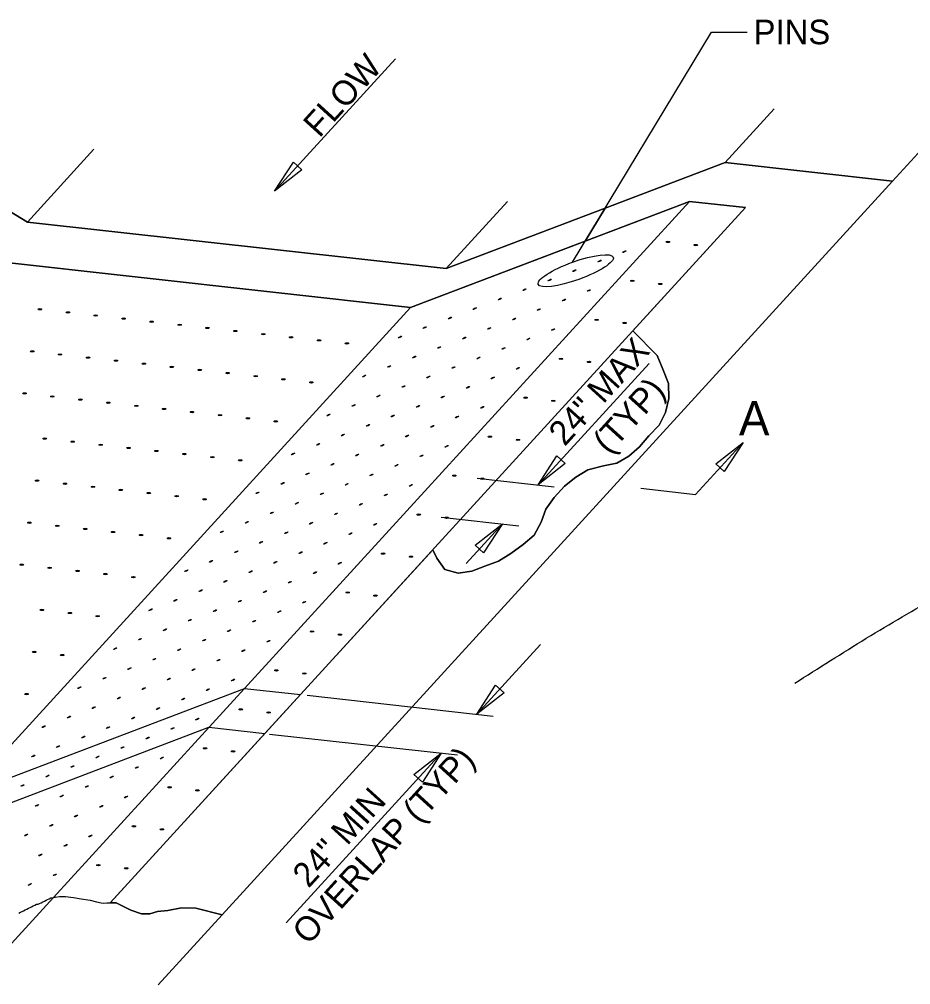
# Model space of a CAD drawing. Extents: x 1.1 to 17.1, y 0.6 to 10.3.
# Drawn here: x 5.066 to 8.331, y 6.593 to 10.129 of the extents above; entities that cross this region are included whole.
import ezdxf

# ---------------------------------------------------------------- set-up
doc = ezdxf.new("R2010")
doc.units = 0
for name, color, linetype in [('SD_P_Center Lines', 7, 'Continuous'), ('SD_P_Dimension Lines', 7, 'Continuous'), ('SD_P_Dimension Text', 7, 'Continuous'), ('SD_P_Prop Hidden Lines', 7, 'Continuous'), ('SD_P_Prop Object Lines', 7, 'Continuous'), ('SD_P_Shading', 7, 'Continuous'), ('SD_X_Exist Object Lines', 7, 'Continuous')]:
    doc.layers.add(name, color=color, linetype=linetype)

msp = doc.modelspace()

# ---------------------------------------------------------------- linework, layer by layer
at = {"layer": 'SD_P_Center Lines'}
for p, q in [((6.7433, 8.4483), (7.0255, 8.4169)), ((6.6115, 8.3057), (6.8952, 8.2742))]:
    msp.add_line(p, q, dxfattribs=at)
at = {"layer": 'SD_P_Dimension Lines'}
for p, q in [((7.0926, 9.2399), (7.6008, 10.0828)), ((7.6008, 10.0828), (7.7321, 10.0828)), ((6.001, 9.4993), (6.4442, 9.9844)), ((6.9659, 8.4235), (7.3723, 8.8683)), ((7.5428, 8.3889), (7.7168, 8.5793)), ((7.3418, 8.4113), (7.5428, 8.3889)), ((6.7032, 8.1359), (6.8355, 8.2808)), ((6.7416, 7.5838), (6.9752, 7.8395)), ((6.1203, 7.6529), (6.8012, 7.5771)), ((5.9822, 7.5111), (6.6708, 7.4344)), ((6.043, 6.8192), (6.6112, 7.4411))]:
    msp.add_line(p, q, dxfattribs=at)
for points in [[(6.1006, 9.5775), (6.001, 9.4993), (6.0699, 9.6056)], [(7.6171, 8.501), (7.7168, 8.5793), (7.6478, 8.473)], [(7.0656, 8.5017), (6.9659, 8.4235), (7.0349, 8.5298)], [(6.7359, 8.2025), (6.8355, 8.2808), (6.7666, 8.1745)], [(6.8413, 7.662), (6.7416, 7.5838), (6.8105, 7.6901)], [(6.5115, 7.3628), (6.6112, 7.4411), (6.5422, 7.3348)]]:
    msp.add_lwpolyline(points, close=True, dxfattribs=at)
msp.add_lwpolyline([(6.5803, 8.1863), (6.5948, 8.1552), (6.6239, 8.114), (6.6737, 8.1003), (6.7234, 8.1072), (6.7714, 8.126), (6.8211, 8.1449), (6.8657, 8.1724), (6.912, 8.205), (6.9515, 8.2393), (6.9772, 8.2873), (6.9943, 8.3353), (7.0252, 8.3782), (7.0629, 8.4194), (7.1041, 8.452), (7.1487, 8.4794), (7.2053, 8.4932), (7.255, 8.5035), (7.2979, 8.5292), (7.3373, 8.5635), (7.3716, 8.603), (7.4093, 8.6424), (7.4333, 8.6887), (7.4453, 8.7402), (7.4436, 8.7951), (7.4231, 8.8483), (7.4025, 8.898), (7.3127, 8.9879)], dxfattribs=at)
msp.add_ellipse((7.1041, 9.2083), major_axis=(-0.1375, -0.0497), ratio=0.230025, dxfattribs=at)
at = {"layer": 'SD_P_Prop Hidden Lines'}
for p, q in [((4.8689, 7.2895), (5.8911, 7.6784)), ((5.8911, 7.6784), (6.0955, 7.6557))]:
    msp.add_line(p, q, dxfattribs=at)
at = {"layer": 'SD_P_Prop Object Lines'}
for p, q in [((4.0735, 10.0031), (5.0957, 9.3866)), ((6.629, 9.216), (7.6512, 9.605)), ((7.6512, 9.605), (8.2645, 9.5367)), ((5.8085, 6.8485), (8.2645, 9.5367)), ((6.4986, 9.0733), (7.5208, 9.4622)), ((7.5208, 9.4622), (7.7252, 9.4395)), ((5.3983, 6.8926), (7.7252, 9.4395)), ((5.0957, 9.3866), (6.629, 9.216)), ((4.9653, 9.2439), (6.4986, 9.0733)), ((4.7385, 7.1468), (5.7607, 7.5357)), ((5.7607, 7.5357), (5.9651, 7.513))]:
    msp.add_line(p, q, dxfattribs=at)
for centre, major_axis, ratio in [((7.4415, 9.3139), (0.00671, 0), 0.349015), ((7.5438, 9.3025), (0.00671, 0), 0.349015), ((7.2825, 9.2785), (0.00604, 0.00291), 0.184849), ((7.1911, 9.2437), (0.00604, 0.00291), 0.184849), ((7.0997, 9.2089), (0.00604, 0.00291), 0.184849), ((7.0082, 9.1741), (0.00604, 0.00291), 0.184849), ((7.3112, 9.1712), (0.00671, 0), 0.349015), ((7.4134, 9.1598), (0.00671, 0), 0.349015), ((6.9168, 9.1393), (0.00604, 0.00291), 0.184849), ((7.1521, 9.1358), (0.00604, 0.00291), 0.184849), ((6.8254, 9.1045), (0.00604, 0.00291), 0.184849), ((7.0607, 9.101), (0.00604, 0.00291), 0.184849), ((5.1416, 9.0671), (0.00671, 0), 0.349015), ((5.2438, 9.0557), (0.00671, 0), 0.349015), ((6.7339, 9.0697), (0.00604, 0.00291), 0.184849), ((6.9693, 9.0662), (0.00604, 0.00291), 0.184849), ((5.346, 9.0443), (0.00671, 0), 0.349015), ((5.4482, 9.033), (0.00671, 0), 0.349015), ((5.5505, 9.0216), (0.00671, 0), 0.349015), ((6.6425, 9.035), (0.00604, 0.00291), 0.184849), ((6.8778, 9.0314), (0.00604, 0.00291), 0.184849), ((7.1808, 9.0284), (0.00671, 0), 0.349015), ((7.283, 9.0171), (0.00671, 0), 0.349015), ((5.6527, 9.0102), (0.00671, 0), 0.349015), ((5.7549, 8.9988), (0.00671, 0), 0.349015), ((5.8571, 8.9875), (0.00671, 0), 0.349015), ((6.5511, 9.0002), (0.00604, 0.00291), 0.184849), ((6.7864, 8.9966), (0.00604, 0.00291), 0.184849), ((7.0218, 8.9931), (0.00604, 0.00291), 0.184849), ((5.9593, 8.9761), (0.00671, 0), 0.349015), ((6.0616, 8.9647), (0.00671, 0), 0.349015), ((6.1638, 8.9533), (0.00671, 0), 0.349015), ((6.4597, 8.9654), (0.00604, 0.00291), 0.184849), ((6.695, 8.9618), (0.00604, 0.00291), 0.184849), ((6.9303, 8.9583), (0.00604, 0.00291), 0.184849), ((5.1134, 8.913), (0.00671, 0), 0.349015), ((6.266, 8.942), (0.00671, 0), 0.349015), ((6.6036, 8.927), (0.00604, 0.00291), 0.184849), ((6.8389, 8.9235), (0.00604, 0.00291), 0.184849), ((5.2156, 8.9016), (0.00671, 0), 0.349015), ((5.3179, 8.8903), (0.00671, 0), 0.349015), ((5.4201, 8.8789), (0.00671, 0), 0.349015), ((6.5121, 8.8922), (0.00604, 0.00291), 0.184849), ((6.7475, 8.8887), (0.00604, 0.00291), 0.184849), ((7.0504, 8.8857), (0.00671, 0), 0.349015), ((5.5223, 8.8675), (0.00671, 0), 0.349015), ((5.6245, 8.8561), (0.00671, 0), 0.349015), ((5.7267, 8.8448), (0.00671, 0), 0.349015), ((6.4207, 8.8575), (0.00604, 0.00291), 0.184849), ((6.656, 8.8539), (0.00604, 0.00291), 0.184849), ((6.8914, 8.8504), (0.00604, 0.00291), 0.184849), ((7.1526, 8.8744), (0.00671, 0), 0.349015), ((5.829, 8.8334), (0.00671, 0), 0.349015), ((5.9312, 8.822), (0.00671, 0), 0.349015), ((6.0334, 8.8106), (0.00671, 0), 0.349015), ((6.3293, 8.8227), (0.00604, 0.00291), 0.184849), ((6.5646, 8.8191), (0.00604, 0.00291), 0.184849), ((6.7999, 8.8156), (0.00604, 0.00291), 0.184849), ((6.1356, 8.7993), (0.00671, 0), 0.349015), ((6.4732, 8.7843), (0.00604, 0.00291), 0.184849), ((6.7085, 8.7808), (0.00604, 0.00291), 0.184849), ((5.0853, 8.7589), (0.00671, 0), 0.349015), ((5.1875, 8.7476), (0.00671, 0), 0.349015), ((5.2897, 8.7362), (0.00671, 0), 0.349015), ((6.3818, 8.7495), (0.00604, 0.00291), 0.184849), ((6.6171, 8.746), (0.00604, 0.00291), 0.184849), ((6.92, 8.743), (0.00671, 0), 0.349015), ((5.3919, 8.7248), (0.00671, 0), 0.349015), ((5.4941, 8.7134), (0.00671, 0), 0.349015), ((5.5964, 8.7021), (0.00671, 0), 0.349015), ((6.2903, 8.7148), (0.00604, 0.00291), 0.184849), ((6.5257, 8.7112), (0.00604, 0.00291), 0.184849), ((6.761, 8.7077), (0.00604, 0.00291), 0.184849), ((7.0222, 8.7317), (0.00671, 0), 0.349015), ((5.6986, 8.6907), (0.00671, 0), 0.349015), ((5.8008, 8.6793), (0.00671, 0), 0.349015), ((5.903, 8.6679), (0.00671, 0), 0.349015), ((6.1989, 8.68), (0.00604, 0.00291), 0.184849), ((6.4342, 8.6764), (0.00604, 0.00291), 0.184849), ((6.6696, 8.6729), (0.00604, 0.00291), 0.184849), ((6.0052, 8.6565), (0.00671, 0), 0.349015), ((6.3428, 8.6416), (0.00604, 0.00291), 0.184849), ((6.5781, 8.6381), (0.00604, 0.00291), 0.184849), ((5.1593, 8.5935), (0.00671, 0), 0.349015), ((6.2514, 8.6068), (0.00604, 0.00291), 0.184849), ((6.4867, 8.6033), (0.00604, 0.00291), 0.184849), ((6.7896, 8.6003), (0.00671, 0), 0.349015), ((5.2615, 8.5821), (0.00671, 0), 0.349015), ((5.3638, 8.5707), (0.00671, 0), 0.349015), ((5.466, 8.5593), (0.00671, 0), 0.349015), ((6.1599, 8.572), (0.00604, 0.00291), 0.184849), ((6.3953, 8.5685), (0.00604, 0.00291), 0.184849), ((6.6306, 8.565), (0.00604, 0.00291), 0.184849), ((6.8919, 8.589), (0.00671, 0), 0.349015), ((5.5682, 8.548), (0.00671, 0), 0.349015), ((5.6704, 8.5366), (0.00671, 0), 0.349015), ((5.7726, 8.5252), (0.00671, 0), 0.349015), ((6.0685, 8.5373), (0.00604, 0.00291), 0.184849), ((6.3038, 8.5337), (0.00604, 0.00291), 0.184849), ((6.5392, 8.5302), (0.00604, 0.00291), 0.184849), ((5.8749, 8.5138), (0.00671, 0), 0.349015), ((6.2124, 8.4989), (0.00604, 0.00291), 0.184849), ((6.4478, 8.4954), (0.00604, 0.00291), 0.184849), ((6.121, 8.4641), (0.00604, 0.00291), 0.184849), ((6.3563, 8.4606), (0.00604, 0.00291), 0.184849), ((6.6593, 8.4576), (0.00671, 0), 0.349015), ((5.1312, 8.4394), (0.00671, 0), 0.349015), ((5.2334, 8.428), (0.00671, 0), 0.349015), ((5.3356, 8.4166), (0.00671, 0), 0.349015), ((6.0296, 8.4293), (0.00604, 0.00291), 0.184849), ((6.2649, 8.4258), (0.00604, 0.00291), 0.184849), ((6.5002, 8.4222), (0.00604, 0.00291), 0.184849), ((6.7615, 8.4462), (0.00671, 0), 0.349015), ((5.4378, 8.4053), (0.00671, 0), 0.349015), ((5.54, 8.3939), (0.00671, 0), 0.349015), ((5.6423, 8.3825), (0.00671, 0), 0.349015), ((5.9381, 8.3946), (0.00604, 0.00291), 0.184849), ((6.1735, 8.391), (0.00604, 0.00291), 0.184849), ((6.4088, 8.3875), (0.00604, 0.00291), 0.184849), ((5.7445, 8.3711), (0.00671, 0), 0.349015), ((6.082, 8.3562), (0.00604, 0.00291), 0.184849), ((6.3174, 8.3527), (0.00604, 0.00291), 0.184849), ((5.9906, 8.3214), (0.00604, 0.00291), 0.184849), ((6.2259, 8.3179), (0.00604, 0.00291), 0.184849), ((6.5289, 8.3149), (0.00671, 0), 0.349015), ((5.103, 8.2853), (0.00671, 0), 0.349015), ((5.2052, 8.2739), (0.00671, 0), 0.349015), ((5.8992, 8.2866), (0.00604, 0.00291), 0.184849), ((6.1345, 8.2831), (0.00604, 0.00291), 0.184849), ((6.3698, 8.2795), (0.00604, 0.00291), 0.184849), ((6.6311, 8.3035), (0.00671, 0), 0.349015), ((5.3074, 8.2626), (0.00671, 0), 0.349015), ((5.4097, 8.2512), (0.00671, 0), 0.349015), ((5.5119, 8.2398), (0.00671, 0), 0.349015), ((5.8078, 8.2518), (0.00604, 0.00291), 0.184849), ((6.0431, 8.2483), (0.00604, 0.00291), 0.184849), ((6.2784, 8.2448), (0.00604, 0.00291), 0.184849), ((5.6141, 8.2284), (0.00671, 0), 0.349015), ((5.9517, 8.2135), (0.00604, 0.00291), 0.184849), ((6.187, 8.21), (0.00604, 0.00291), 0.184849), ((5.8602, 8.1787), (0.00604, 0.00291), 0.184849), ((6.0956, 8.1752), (0.00604, 0.00291), 0.184849), ((6.3985, 8.1722), (0.00671, 0), 0.349015), ((5.7688, 8.1439), (0.00604, 0.00291), 0.184849), ((6.0041, 8.1404), (0.00604, 0.00291), 0.184849), ((6.2395, 8.1368), (0.00604, 0.00291), 0.184849), ((6.5007, 8.1608), (0.00671, 0), 0.349015), ((5.0748, 8.1312), (0.00671, 0), 0.349015), ((5.1771, 8.1199), (0.00671, 0), 0.349015), ((5.2793, 8.1085), (0.00671, 0), 0.349015), ((5.3815, 8.0971), (0.00671, 0), 0.349015), ((5.6774, 8.1091), (0.00604, 0.00291), 0.184849), ((5.9127, 8.1056), (0.00604, 0.00291), 0.184849), ((6.148, 8.102), (0.00604, 0.00291), 0.184849), ((5.4837, 8.0857), (0.00671, 0), 0.349015), ((5.8213, 8.0708), (0.00604, 0.00291), 0.184849), ((6.0566, 8.0673), (0.00604, 0.00291), 0.184849), ((5.7298, 8.036), (0.00604, 0.00291), 0.184849), ((5.9652, 8.0325), (0.00604, 0.00291), 0.184849), ((6.2681, 8.0295), (0.00671, 0), 0.349015), ((5.6384, 8.0012), (0.00604, 0.00291), 0.184849), ((5.8738, 7.9977), (0.00604, 0.00291), 0.184849), ((6.1091, 7.9941), (0.00604, 0.00291), 0.184849), ((6.3703, 8.0181), (0.00671, 0), 0.349015), ((5.1489, 7.9658), (0.00671, 0), 0.349015), ((5.547, 7.9664), (0.00604, 0.00291), 0.184849), ((5.7823, 7.9629), (0.00604, 0.00291), 0.184849), ((6.0177, 7.9593), (0.00604, 0.00291), 0.184849), ((5.2511, 7.9544), (0.00671, 0), 0.349015), ((5.3533, 7.943), (0.00671, 0), 0.349015), ((5.6909, 7.9281), (0.00604, 0.00291), 0.184849), ((5.9262, 7.9246), (0.00604, 0.00291), 0.184849), ((5.5995, 7.8933), (0.00604, 0.00291), 0.184849), ((5.8348, 7.8898), (0.00604, 0.00291), 0.184849), ((6.1377, 7.8868), (0.00671, 0), 0.349015), ((5.508, 7.8585), (0.00604, 0.00291), 0.184849), ((5.7434, 7.855), (0.00604, 0.00291), 0.184849), ((5.9787, 7.8514), (0.00604, 0.00291), 0.184849), ((6.24, 7.8754), (0.00671, 0), 0.349015), ((5.4166, 7.8237), (0.00604, 0.00291), 0.184849), ((5.6519, 7.8202), (0.00604, 0.00291), 0.184849), ((5.8873, 7.8166), (0.00604, 0.00291), 0.184849), ((5.1207, 7.8117), (0.00671, 0), 0.349015), ((5.223, 7.8003), (0.00671, 0), 0.349015), ((5.5605, 7.7854), (0.00604, 0.00291), 0.184849), ((5.7959, 7.7818), (0.00604, 0.00291), 0.184849), ((5.4691, 7.7506), (0.00604, 0.00291), 0.184849), ((5.7044, 7.7471), (0.00604, 0.00291), 0.184849), ((6.0074, 7.7441), (0.00671, 0), 0.349015), ((5.3777, 7.7158), (0.00604, 0.00291), 0.184849), ((5.613, 7.7123), (0.00604, 0.00291), 0.184849), ((5.8483, 7.7087), (0.00604, 0.00291), 0.184849), ((6.1096, 7.7327), (0.00671, 0), 0.349015), ((5.2862, 7.681), (0.00604, 0.00291), 0.184849), ((5.5216, 7.6775), (0.00604, 0.00291), 0.184849), ((5.7569, 7.6739), (0.00604, 0.00291), 0.184849), ((5.0926, 7.6576), (0.00671, 0), 0.349015), ((5.4301, 7.6427), (0.00604, 0.00291), 0.184849), ((5.6655, 7.6391), (0.00604, 0.00291), 0.184849), ((5.3387, 7.6079), (0.00604, 0.00291), 0.184849), ((5.574, 7.6043), (0.00604, 0.00291), 0.184849), ((5.2473, 7.5731), (0.00604, 0.00291), 0.184849), ((5.4826, 7.5696), (0.00604, 0.00291), 0.184849), ((5.7179, 7.566), (0.00604, 0.00291), 0.184849), ((5.877, 7.6014), (0.00671, 0), 0.349015), ((5.9792, 7.59), (0.00671, 0), 0.349015), ((5.1559, 7.5383), (0.00604, 0.00291), 0.184849), ((5.3912, 7.5348), (0.00604, 0.00291), 0.184849), ((5.6265, 7.5312), (0.00604, 0.00291), 0.184849), ((5.2998, 7.5), (0.00604, 0.00291), 0.184849), ((5.5351, 7.4964), (0.00604, 0.00291), 0.184849), ((5.2083, 7.4652), (0.00604, 0.00291), 0.184849), ((5.4437, 7.4616), (0.00604, 0.00291), 0.184849), ((5.1169, 7.4304), (0.00604, 0.00291), 0.184849), ((5.3522, 7.4269), (0.00604, 0.00291), 0.184849), ((5.7466, 7.4587), (0.00671, 0), 0.349015), ((5.8488, 7.4473), (0.00671, 0), 0.349015), ((5.2608, 7.3921), (0.00604, 0.00291), 0.184849), ((5.4961, 7.3885), (0.00604, 0.00291), 0.184849), ((5.5876, 7.4233), (0.00604, 0.00291), 0.184849), ((5.1694, 7.3573), (0.00604, 0.00291), 0.184849), ((5.4047, 7.3537), (0.00604, 0.00291), 0.184849), ((5.0779, 7.3225), (0.00604, 0.00291), 0.184849), ((5.3133, 7.3189), (0.00604, 0.00291), 0.184849), ((5.2219, 7.2841), (0.00604, 0.00291), 0.184849), ((5.6162, 7.316), (0.00671, 0), 0.349015), ((5.7184, 7.3046), (0.00671, 0), 0.349015), ((5.1304, 7.2494), (0.00604, 0.00291), 0.184849), ((5.4572, 7.2806), (0.00604, 0.00291), 0.184849), ((5.3658, 7.2458), (0.00604, 0.00291), 0.184849), ((5.1829, 7.1762), (0.00604, 0.00291), 0.184849), ((5.2743, 7.211), (0.00604, 0.00291), 0.184849), ((5.0915, 7.1414), (0.00604, 0.00291), 0.184849), ((5.4858, 7.1733), (0.00671, 0), 0.349015), ((5.5881, 7.1619), (0.00671, 0), 0.349015), ((5.3268, 7.1379), (0.00604, 0.00291), 0.184849), ((5.2354, 7.1031), (0.00604, 0.00291), 0.184849), ((5.1439, 7.0683), (0.00604, 0.00291), 0.184849), ((5.3555, 7.0306), (0.00671, 0), 0.349015), ((5.4577, 7.0192), (0.00671, 0), 0.349015), ((5.1964, 6.9952), (0.00604, 0.00291), 0.184849), ((5.105, 6.9604), (0.00604, 0.00291), 0.184849)]:
    msp.add_ellipse(centre, major_axis=major_axis, ratio=ratio, dxfattribs=at)
at = {"layer": 'SD_P_Shading'}
for p, q in [((4.0735, 10.0031), (5.0957, 9.3866)), ((7.2119, 9.4378), (7.6512, 9.605)), ((7.6512, 9.605), (8.2645, 9.5367)), ((8.2645, 9.5367), (5.8085, 6.8485)), ((7.5208, 9.4622), (6.4986, 9.0733)), ((7.5208, 9.4622), (7.1391, 9.317)), ((7.7252, 9.4395), (7.5208, 9.4622)), ((7.7252, 9.4395), (7.5208, 9.4622)), ((5.3983, 6.8926), (7.7252, 9.4395)), ((6.629, 9.216), (7.2119, 9.4378)), ((7.2119, 9.4378), (7.1391, 9.317)), ((7.1391, 9.317), (7.2119, 9.4378)), ((7.3127, 8.9879), (7.7252, 9.4395)), ((5.0957, 9.3866), (6.629, 9.216)), ((7.1391, 9.317), (6.4986, 9.0733)), ((6.4986, 9.0733), (4.9653, 9.2439)), ((6.4986, 9.0733), (4.9653, 9.2439))]:
    msp.add_line(p, q, dxfattribs=at)
for points in [[(6.5803, 8.1863), (6.5948, 8.1552), (6.6239, 8.114), (6.6737, 8.1003), (6.7234, 8.1072), (6.7714, 8.126), (6.8211, 8.1449), (6.8657, 8.1724), (6.912, 8.205), (6.9515, 8.2393), (6.9772, 8.2873), (6.9943, 8.3353), (7.0252, 8.3782), (7.0629, 8.4194), (7.1041, 8.452), (7.1487, 8.4794), (7.2053, 8.4932), (7.255, 8.5035), (7.2979, 8.5292), (7.3373, 8.5635), (7.3716, 8.603), (7.4093, 8.6424), (7.4333, 8.6887), (7.4453, 8.7402), (7.4436, 8.7951), (7.4231, 8.8483), (7.4025, 8.898), (7.3127, 8.9879)], [(5.3996, 6.894), (5.9651, 7.513), (6.0955, 7.6557), (6.5803, 8.1863)], [(5.0643, 6.8551), (5.0702, 6.858), (5.076, 6.8609), (5.0819, 6.8638), (5.0877, 6.8668), (5.0936, 6.8697), (5.0994, 6.8726), (5.1053, 6.8755), (5.1111, 6.8785), (5.117, 6.8814), (5.1228, 6.8843), (5.1287, 6.8873), (5.1345, 6.8873), (5.1404, 6.8902), (5.1462, 6.8931), (5.1521, 6.896), (5.1579, 6.899), (5.1638, 6.9019), (5.1696, 6.9048), (5.1755, 6.9077), (5.1813, 6.9107), (5.2126, 6.9163), (5.2346, 6.9163), (5.2639, 6.9127), (5.2924, 6.9077), (5.3249, 6.9023), (5.3481, 6.8963), (5.3658, 6.8924), (5.3747, 6.8916), (5.3863, 6.8922), (5.3983, 6.8926)], [(5.3996, 6.8926), (5.3996, 6.894)], [(5.8085, 6.8485), (5.7119, 6.8726), (5.6604, 6.8749), (5.6105, 6.8648), (5.5718, 6.8605), (5.5436, 6.8523), (5.514, 6.852), (5.475, 6.866), (5.4213, 6.8932), (5.3996, 6.8926)]]:
    msp.add_lwpolyline(points, dxfattribs=at)
at = {"layer": 'SD_X_Exist Object Lines'}
for p, q in [((5.0957, 9.3866), (4.0735, 10.0031)), ((7.6512, 9.605), (7.8306, 9.8013)), ((8.2645, 9.5367), (8.4617, 9.7525)), ((5.0957, 9.3866), (5.3392, 9.6532)), ((7.6512, 9.605), (7.2119, 9.4378)), ((8.2645, 9.5367), (7.6512, 9.605)), ((5.8085, 6.8485), (8.2645, 9.5367)), ((5.1912, 6.9125), (7.5208, 9.4622)), ((6.629, 9.216), (6.8535, 9.4617)), ((7.1391, 9.317), (7.5208, 9.4622)), ((7.5208, 9.4622), (7.7252, 9.4395)), ((7.2119, 9.4378), (6.629, 9.216)), ((7.1391, 9.317), (7.2119, 9.4378)), ((7.2119, 9.4378), (7.1391, 9.317)), ((7.7252, 9.4395), (7.3127, 8.9879)), ((6.629, 9.216), (5.0957, 9.3866)), ((6.4986, 9.0733), (7.1391, 9.317)), ((4.9653, 9.2439), (6.4986, 9.0733)), ((4.3246, 6.6938), (6.4986, 9.0733)), ((4.9576, 6.6567), (5.1912, 6.9125)), ((5.5748, 6.5928), (5.8085, 6.8485))]:
    msp.add_line(p, q, dxfattribs=at)
for points in [[(7.3127, 8.9879), (7.4025, 8.898), (7.4231, 8.8483), (7.4436, 8.7951), (7.4453, 8.7402), (7.4333, 8.6887), (7.4093, 8.6424), (7.3716, 8.603), (7.3373, 8.5635), (7.2979, 8.5292), (7.255, 8.5035), (7.2053, 8.4932), (7.1487, 8.4794), (7.1041, 8.452), (7.0629, 8.4194), (7.0252, 8.3782), (6.9943, 8.3353), (6.9772, 8.2873), (6.9515, 8.2393), (6.912, 8.205), (6.8657, 8.1724), (6.8211, 8.1449), (6.7714, 8.126), (6.7234, 8.1072), (6.6737, 8.1003), (6.6239, 8.114), (6.5948, 8.1552), (6.5803, 8.1863)], [(6.5803, 8.1863), (6.0955, 7.6557), (5.9651, 7.513), (5.3996, 6.894)], [(5.0643, 6.8551), (5.0702, 6.858), (5.076, 6.8609), (5.0819, 6.8638), (5.0877, 6.8668), (5.0936, 6.8697), (5.0994, 6.8726), (5.1053, 6.8755), (5.1111, 6.8785), (5.117, 6.8814), (5.1228, 6.8843), (5.1287, 6.8873), (5.1345, 6.8873), (5.1404, 6.8902), (5.1462, 6.8931), (5.1521, 6.896), (5.1579, 6.899), (5.1638, 6.9019), (5.1696, 6.9048), (5.1755, 6.9077), (5.1813, 6.9107), (5.2126, 6.9163), (5.2346, 6.9163), (5.2639, 6.9127), (5.2924, 6.9077), (5.3249, 6.9023), (5.3481, 6.8963), (5.3658, 6.8924), (5.3747, 6.8916), (5.3863, 6.8922), (5.4213, 6.8932), (5.475, 6.866), (5.514, 6.852), (5.5436, 6.8523), (5.5718, 6.8605), (5.6105, 6.8648), (5.6604, 6.8749), (5.7119, 6.8726), (5.8085, 6.8485)], [(5.3996, 6.894), (5.3996, 6.8926)], [(5.3996, 6.8926), (5.4213, 6.8932), (5.475, 6.866), (5.514, 6.852), (5.5436, 6.8523), (5.5718, 6.8605), (5.6105, 6.8648), (5.6604, 6.8749), (5.7119, 6.8726), (5.8085, 6.8485)]]:
    msp.add_lwpolyline(points, dxfattribs=at)
msp.add_spline([(7.906, 7.697), (8.1683, 7.8617), (8.4333, 8.0168), (8.7021, 8.1599), (8.9756, 8.2886)], degree=3, dxfattribs=at)

# ---------------------------------------------------------------- texts
at = {"layer": 'SD_P_Dimension Lines'}
for s, rotation, p in [('FLOW', 47.7659, (6.165, 9.6923)), ('24" MAX', 47.7569, (7.0636, 8.5622)), ('(TYP)', 47.7569, (7.2256, 8.5323)), ('OVERLAP (TYP)', 47.7569, (6.1247, 6.7347)), ('24" MIN', 47.7569, (6.1255, 6.9438))]:
    msp.add_text(s, height=0.09, rotation=rotation, dxfattribs=at).set_placement(p)
at = {"layer": 'SD_P_Dimension Text'}
for s, height, p in [('PINS', 0.09, (7.7553, 10.0381)), ('A', 0.125, (7.7019, 8.6056))]:
    msp.add_text(s, height=height, dxfattribs=at).set_placement(p)

doc.saveas('drawing.dxf')
